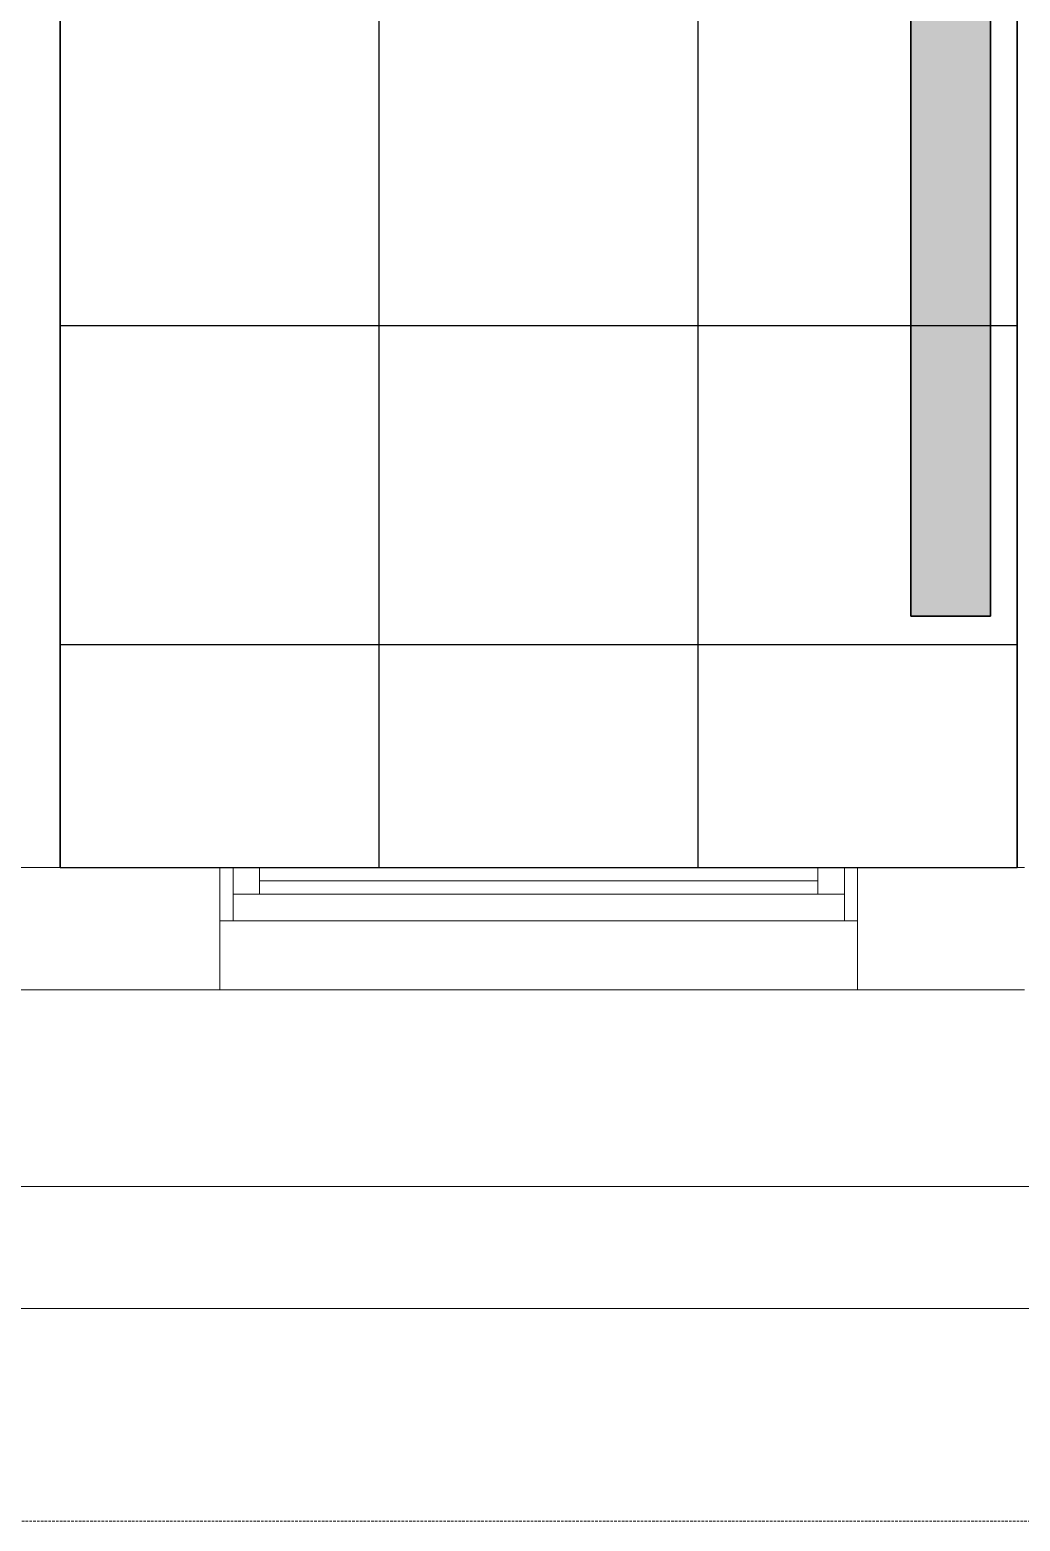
# Model space of a CAD drawing. Extents: x -12260 to 57327, y -29287 to 19916.
# Drawn here: x 23919 to 25782, y -14060 to -11253 of the extents above; entities that cross this region are included whole.
import ezdxf

# ---------------------------------------------------------------- set-up
doc = ezdxf.new("R2010")
doc.units = 0
doc.header["$LTSCALE"] = 0.25
for name, pattern in [('01-First Floor-FUR$0$HIDDEN', [9.525, 6.35, -3.175]), ('DASHDOT', [25.4, 12.7, -6.35, 0, -6.35]), ('HIDDEN', [9.525, 6.35, -3.175])]:
    doc.linetypes.add(name, pattern=pattern)
for name, color, linetype, lineweight in [('01-First Floor-FUR$0$Aluminum', 251, 'Continuous', 5), ('01-First Floor-FUR$0$Proj', 251, 'Continuous', 5), ('01-First Floor-FUR$0$Walls', 251, 'Continuous', 5), ('E-LITE-CLNG-CNDT', 6, 'DASHDOT', 35), ('E-POWR-FLOR-CNDT', 6, 'HIDDEN', 25), ('T-CABL-TRAY', 60, 'Continuous', 35)]:
    doc.layers.add(name, color=color, linetype=linetype, lineweight=lineweight)
doc.layers.add('01-First Floor-FUR$0$FALSE CEILING', color=251, linetype='Continuous')
doc.layers.add('01-First Floor-FUR$0$X-WHITE glass', color=255, linetype='Continuous')

# ---------------------------------------------------------------- blocks, each defined once
blk = doc.blocks.new('01-First Floor-FUR')
at = {"layer": '01-First Floor-FUR$0$Aluminum'}
for p, q in [((24276, -12830.2), (25476, -12830)), ((24301, -12930), (24301, -12830)), ((24351, -12880), (24351, -12830)), ((25401, -12880), (25401, -12830)), ((25451, -12930), (25451, -12830)), ((24301, -12880), (25451, -12880)), ((25401, -12855), (24351, -12855)), ((24276, -12930, 0), (25476, -12930)), ((25476, -13060, 0), (24276, -13060, 0))]:
    blk.add_line(p, q, dxfattribs=at)
at = {"layer": '01-First Floor-FUR$0$FALSE CEILING', "linetype": 'Continuous'}
for p, q in [((24576, -12830), (24576, -2710)), ((25176, -12830), (25176, -2710)), ((23976, -11810), (25776, -11810)), ((23976, -12410), (25776, -12410))]:
    blk.add_line(p, q, dxfattribs=at)
at = {"layer": '01-First Floor-FUR$0$FALSE CEILING'}
blk.add_lwpolyline([(23976, -12830), (25776, -12830), (25776, -2710), (23976, -2710)], close=True, dxfattribs=at)
at = {"layer": '01-First Floor-FUR$0$Proj'}
for p, q in [((19985.8, -13430), (34926.2, -13430)), ((19755.8, -13660), (35156.2, -13660))]:
    blk.add_line(p, q, dxfattribs=at)
at = {"layer": '01-First Floor-FUR$0$Proj', "linetype": '01-First Floor-FUR$0$HIDDEN', "ltscale": 3}
blk.add_lwpolyline([(48606, 9840), (-2814, 9840), (-2814, -14060), (48606, -14060)], dxfattribs=at)
blk.add_lwpolyline([(48606, 9840), (-2814, 9840), (-2814, -14060), (48606, -14060)], dxfattribs=at)
at = {"layer": '01-First Floor-FUR$0$Walls'}
for p, q in [((21606, -12830), (24826, -12830)), ((24276, -12830), (24276, -13060, 0)), ((24926, -12830), (25789.8, -12830)), ((25476, -12830), (25476, -13060, 0)), ((21921, -13060), (25789.8, -13060, 0))]:
    blk.add_line(p, q, dxfattribs=at)
at = {"layer": '01-First Floor-FUR$0$X-WHITE glass', "color": 253, "lineweight": 30, "ltscale": 6, "true_color": 0x9898cc}
for p, q in [((23976, -12830), (23976, -10660)), ((25776, -10660), (25776, -12830))]:
    blk.add_line(p, q, dxfattribs=at)
blk = doc.blocks.new('*U56')
at = {"lineweight": 0}
h = blk.add_hatch(dxfattribs=at)
h.set_pattern_fill('HEX', color=253, scale=8, angle=180, style=0)
h.set_pattern_definition([(180, (-23193.732, -3e-10), (6e-13, -43.99409), [25.4, -50.8]), (300, (-23193.732, -3e-10), (38.1, 21.997045), [25.4, -50.8]), (240, (-23219.132, -3e-10), (38.1, -21.997045), [25.4, -50.8])])
h.paths.add_polyline_path([(-11021.9, 150), (-11021.9, 0), (0, 0), (0, 150)])
at = {"color": 0}
for p, q in [((0, 150), (-11021.9, 150)), ((0, 0), (0, 150)), ((0, 0), (-11021.9, 0))]:
    blk.add_line(p, q, dxfattribs=at)
blk = doc.blocks.new('A$Cd86d5af4')
at = {"layer": 'T-CABL-TRAY', "linetype": 'Continuous', "rotation": 270}
blk.add_blockref('*U56', (-22065, -13082.9), dxfattribs=at)

msp = doc.modelspace()

# ---------------------------------------------------------------- block references
at = {"layer": 'E-LITE-CLNG-CNDT'}
msp.add_blockref('01-First Floor-FUR', (0, 0), dxfattribs=at)
at = {"layer": 'E-POWR-FLOR-CNDT'}
msp.add_blockref('A$Cd86d5af4', (47641, 726), dxfattribs=at)

doc.saveas('drawing.dxf')
